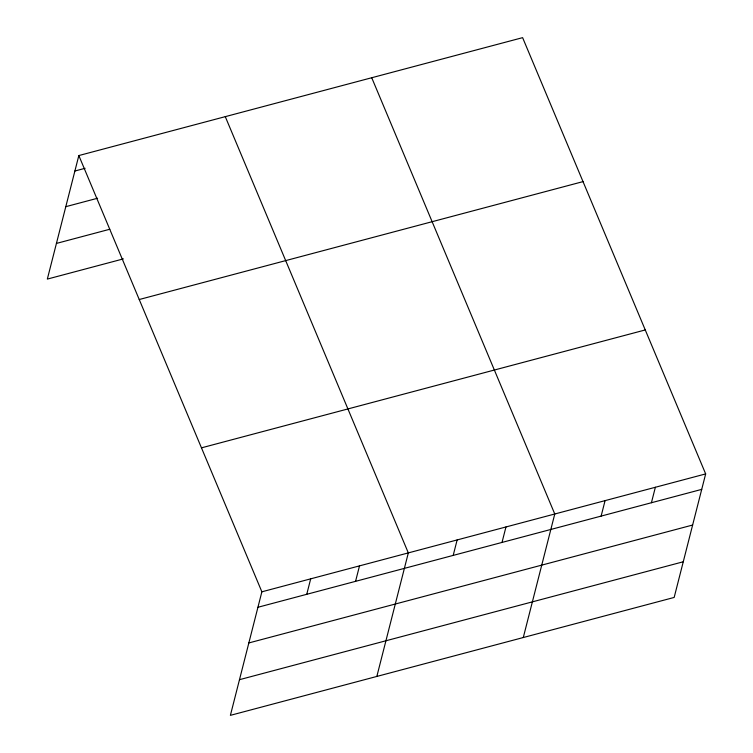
<?xml version="1.0" encoding="UTF-8"?>
<svg xmlns="http://www.w3.org/2000/svg" width="753" height="753" viewBox="0 0 753 753"><rect width="100%" height="100%" fill="white"/><g stroke="black" fill="none" stroke-linecap="round" stroke-linejoin="round"><path stroke-width="1.13" d="M78.83 155.56L261.875 591.811L230.39 715.35L674.17 597.44L705.665 473.91L522.61 37.65L78.83 155.56L47.335 279.09L123.398 258.881M306.753 594.305L310.688 578.85M355.567 581.335L359.51 565.88M376.839 676.439L408.324 552.909L225.279 116.649M453.202 555.394L457.137 539.939M502.016 542.433L505.96 526.968M523.288 637.527L554.773 513.998L371.728 77.738M601.129 516.097L605.073 500.632M651.42 502.731L655.364 487.276M74.886 171.016L85.108 168.305M65.793 206.68L97.579 198.237M56.428 243.426L109.787 229.251M139.23 299.525L583.02 181.614M201.465 447.847L645.255 329.946M261.875 591.811L705.665 473.91M257.931 607.276L701.721 489.375M248.848 642.94L692.628 525.039M239.473 679.686L683.263 561.776"/></g></svg>
